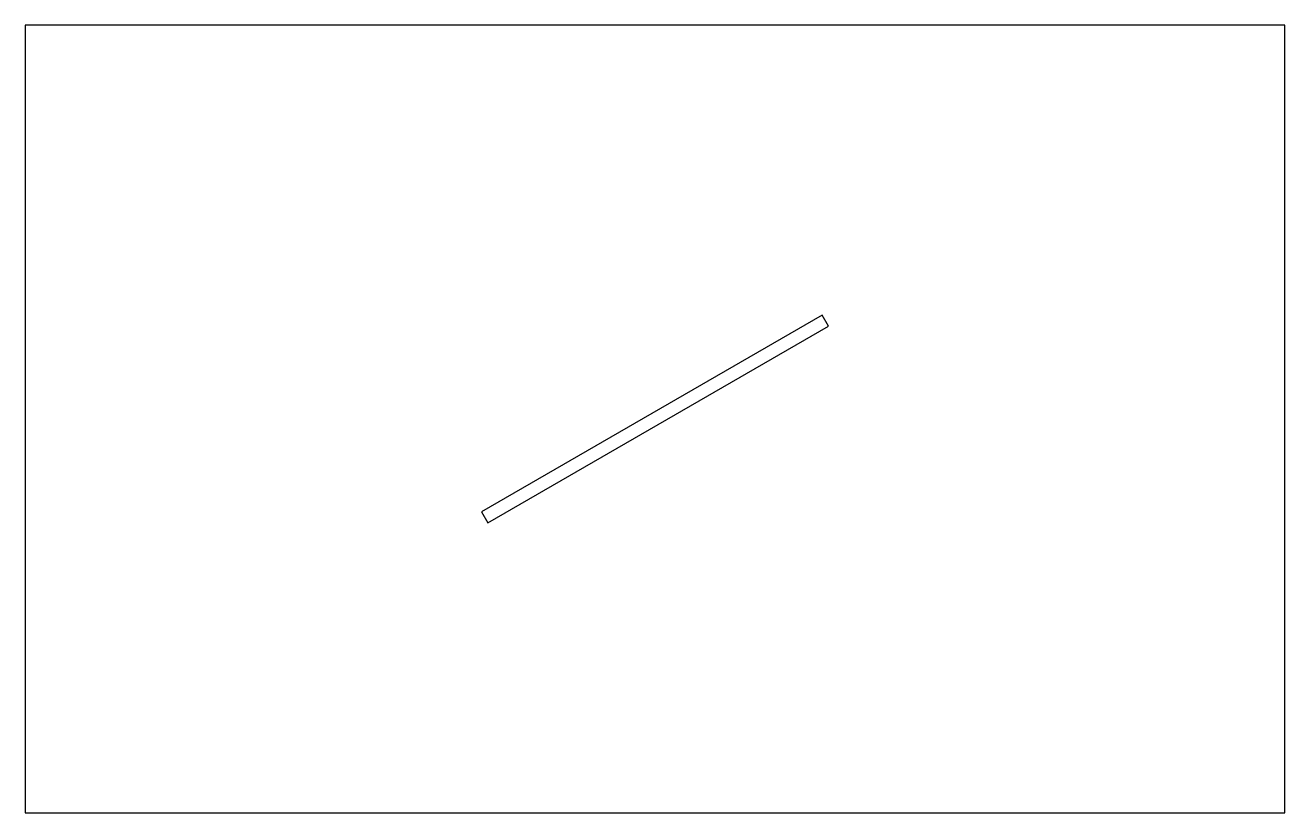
# Model space of a CAD drawing. Header units: millimetres. Extents: x 0 to 80, y 0 to 50.
import ezdxf

# ---------------------------------------------------------------- set-up
doc = ezdxf.new("R2010")
doc.units = ezdxf.units.MM
doc.layers.get('0').update_dxf_attribs({"linetype": 'CONTINUOUS'})

msp = doc.modelspace()

# ---------------------------------------------------------------- linework, layer by layer
for p, q in [((80, 50), (0, 50)), ((0, 50), (0, 0)), ((80, 0), (80, 50)), ((50.625, 31.596), (28.975, 19.096)), ((51.025, 30.904), (50.625, 31.596)), ((29.375, 18.404), (51.025, 30.904)), ((28.975, 19.096), (29.375, 18.404)), ((0, 0), (80, 0))]:
    msp.add_line(p, q)

doc.saveas('drawing.dxf')
